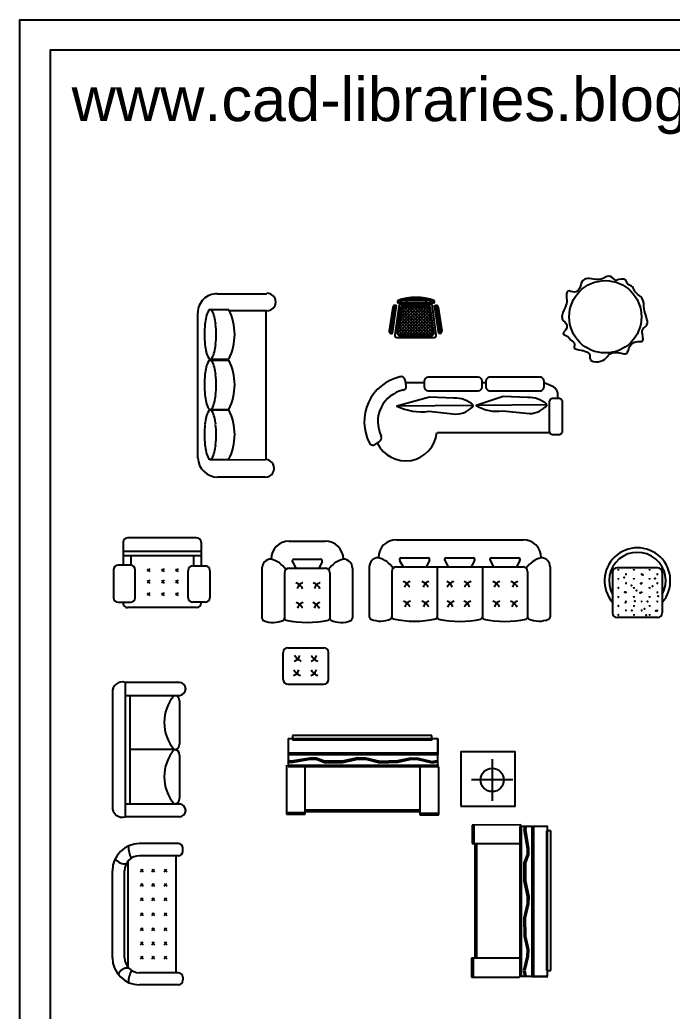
# Model space of a CAD drawing. Header units: inches. Extents: x -0.4 to 42.1, y 14 to 38.8.
# Drawn here: x 21.1 to 28.31, y 27.81 to 38.77 of the extents above; entities that cross this region are included whole.
import ezdxf

# ---------------------------------------------------------------- set-up
doc = ezdxf.new("R2010")
doc.units = ezdxf.units.IN
doc.header["$MEASUREMENT"] = 0
for name, color, linetype in [('02', 2, 'Continuous'), ('4', 4, 'Continuous'), ('8', 8, 'Continuous'), ('kadrbm', 4, 'Continuous')]:
    doc.layers.add(name, color=color, linetype=linetype)
doc.styles.add('bmmm', font='swissel.ttf')

# ---------------------------------------------------------------- blocks, each defined once
blk = doc.blocks.new('kadrbm')
at = {"layer": 'kadrbm', "color": 4}
blk.add_lwpolyline([(0, 0), (0, 24.797), (21, 24.797), (21, 0), (0, 0)], close=True, dxfattribs=at)
blk.add_lwpolyline([(20.663, 0.326), (20.663, 24.46), (0.337, 24.46), (0.337, 0.326), (20.663, 0.326)], dxfattribs=at)
at = {"layer": 'kadrbm', "color": 211, "true_color": 0xf674fb, "style": 'bmmm'}
blk.add_text('www.cad-libraries.blogspot.com', height=0.48513, dxfattribs=at).set_placement((0.573, 23.677))

msp = doc.modelspace()

# ---------------------------------------------------------------- hatches: boundary and pattern name
at = {"layer": '8'}
h = msp.add_hatch(dxfattribs=at)
h.set_pattern_fill('ANSI37', color=256, scale=0.2, style=0)
h.set_pattern_definition([(45, (2.797066, 39.303232), (-0.01767767, 0.01767767), []), (135, (2.797066, 39.303232), (-0.01767767, -0.01767767), [])])
h.paths.add_polyline_path([(25.645, 35.29, 0.454846), (25.669, 35.318), (25.631, 35.59), (25.323, 35.59), (25.284, 35.318, 0.456723), (25.308, 35.29)])

# ---------------------------------------------------------------- linework, layer by layer
at = {"layer": '02'}
for p, q in [((23.283, 35.739), (23.833, 35.739)), ((25.295, 35.622), (25.246, 35.286)), ((25.275, 35.663), (25.275, 35.639)), ((25.278, 35.644), (25.275, 35.641)), ((25.278, 35.644), (25.275, 35.642)), ((25.275, 35.639), (25.686, 35.639)), ((25.288, 35.645), (25.288, 35.667)), ((25.659, 35.622), (25.295, 35.622)), ((25.315, 35.676), (25.298, 35.66)), ((25.307, 35.674), (25.298, 35.665)), ((25.315, 35.676), (25.299, 35.659)), ((25.319, 35.675), (25.299, 35.654)), ((25.308, 35.673), (25.299, 35.664)), ((25.309, 35.652), (25.309, 35.674)), ((25.329, 35.659), (25.329, 35.68)), ((25.619, 35.663), (25.342, 35.663)), ((25.35, 35.665), (25.35, 35.685)), ((25.37, 35.67), (25.37, 35.69)), ((25.375, 35.662), (25.375, 35.639)), ((25.401, 35.686), (25.389, 35.673)), ((25.402, 35.685), (25.389, 35.673)), ((25.391, 35.673), (25.391, 35.693)), ((25.401, 35.68), (25.395, 35.674)), ((25.402, 35.68), (25.396, 35.674)), ((25.406, 35.639), (25.406, 35.622)), ((25.412, 35.677), (25.412, 35.696)), ((25.424, 35.697), (25.422, 35.695)), ((25.423, 35.697), (25.422, 35.696)), ((25.424, 35.678), (25.428, 35.663)), ((25.424, 35.678), (25.428, 35.662)), ((25.432, 35.679), (25.432, 35.698)), ((25.453, 35.681), (25.453, 35.699)), ((25.473, 35.681), (25.473, 35.7)), ((25.484, 35.686), (25.48, 35.681)), ((25.484, 35.685), (25.48, 35.681)), ((25.494, 35.681), (25.494, 35.7)), ((25.508, 35.699), (25.504, 35.695)), ((25.508, 35.699), (25.504, 35.696)), ((25.514, 35.68), (25.514, 35.699)), ((25.535, 35.679), (25.535, 35.698)), ((25.538, 35.662), (25.541, 35.678)), ((25.556, 35.675), (25.556, 35.695)), ((25.566, 35.686), (25.556, 35.676)), ((25.566, 35.685), (25.557, 35.675)), ((25.566, 35.68), (25.561, 35.675)), ((25.566, 35.68), (25.561, 35.675)), ((25.564, 35.639), (25.564, 35.622)), ((25.566, 35.675), (25.565, 35.674)), ((25.566, 35.675), (25.565, 35.675)), ((25.576, 35.673), (25.576, 35.692)), ((25.591, 35.662), (25.591, 35.639)), ((25.597, 35.668), (25.597, 35.688)), ((25.617, 35.663), (25.617, 35.684)), ((25.64, 35.678), (25.628, 35.665)), ((25.641, 35.677), (25.628, 35.664)), ((25.645, 35.676), (25.628, 35.66)), ((25.648, 35.675), (25.632, 35.659)), ((25.648, 35.675), (25.632, 35.659)), ((25.638, 35.657), (25.638, 35.679)), ((25.658, 35.65), (25.658, 35.672)), ((25.706, 35.285), (25.659, 35.622)), ((25.679, 35.642), (25.679, 35.665)), ((25.686, 35.641), (25.685, 35.64)), ((25.686, 35.641), (25.685, 35.639)), ((25.686, 35.639), (25.686, 35.663)), ((23.068, 33.925), (23.068, 35.531)), ((23.204, 35.565), (23.41, 35.565)), ((23.833, 35.552), (23.416, 35.552)), ((23.826, 33.908), (23.826, 35.548)), ((25.224, 35.591), (25.184, 35.33)), ((25.248, 35.482), (25.213, 35.517)), ((25.251, 35.501), (25.215, 35.536)), ((25.216, 35.524), (25.216, 35.524)), ((25.253, 35.52), (25.218, 35.555)), ((25.22, 35.3), (25.267, 35.61)), ((25.256, 35.539), (25.221, 35.574)), ((25.259, 35.558), (25.224, 35.593)), ((25.226, 35.558), (25.226, 35.558)), ((25.226, 35.536), (25.226, 35.536)), ((25.226, 35.514), (25.226, 35.514)), ((25.227, 35.579), (25.227, 35.579)), ((25.227, 35.557), (25.227, 35.557)), ((25.262, 35.577), (25.232, 35.606)), ((25.237, 35.59), (25.237, 35.59)), ((25.237, 35.547), (25.237, 35.547)), ((25.238, 35.568), (25.238, 35.568)), ((25.238, 35.524), (25.238, 35.524)), ((25.248, 35.58), (25.248, 35.58)), ((25.248, 35.558), (25.248, 35.558)), ((25.248, 35.536), (25.248, 35.536)), ((25.248, 35.514), (25.248, 35.514)), ((25.265, 35.596), (25.249, 35.612)), ((25.249, 35.601), (25.249, 35.601)), ((25.249, 35.557), (25.249, 35.557)), ((25.267, 35.61), (25.251, 35.612)), ((25.259, 35.59), (25.259, 35.59)), ((25.259, 35.569), (25.259, 35.569)), ((25.315, 35.599), (25.273, 35.309)), ((25.323, 35.59), (25.284, 35.318)), ((25.639, 35.599), (25.315, 35.599)), ((25.631, 35.59), (25.323, 35.59)), ((25.669, 35.318), (25.631, 35.59)), ((25.679, 35.308), (25.639, 35.599)), ((25.685, 35.61), (25.702, 35.612)), ((25.732, 35.3), (25.685, 35.61)), ((25.687, 35.596), (25.704, 35.612)), ((25.69, 35.577), (25.72, 35.606)), ((25.693, 35.558), (25.728, 35.593)), ((25.693, 35.59), (25.693, 35.59)), ((25.693, 35.568), (25.693, 35.568)), ((25.696, 35.539), (25.731, 35.574)), ((25.699, 35.52), (25.734, 35.555)), ((25.702, 35.501), (25.737, 35.536)), ((25.704, 35.601), (25.704, 35.601)), ((25.704, 35.58), (25.704, 35.58)), ((25.704, 35.558), (25.704, 35.558)), ((25.704, 35.557), (25.704, 35.557)), ((25.704, 35.536), (25.704, 35.536)), ((25.704, 35.514), (25.704, 35.514)), ((25.705, 35.482), (25.74, 35.517)), ((25.715, 35.59), (25.715, 35.59)), ((25.715, 35.569), (25.715, 35.569)), ((25.715, 35.546), (25.715, 35.546)), ((25.715, 35.524), (25.715, 35.524)), ((25.726, 35.579), (25.726, 35.579)), ((25.726, 35.558), (25.726, 35.558)), ((25.726, 35.557), (25.726, 35.557)), ((25.726, 35.536), (25.726, 35.536)), ((25.726, 35.514), (25.726, 35.514)), ((25.728, 35.591), (25.768, 35.33)), ((25.737, 35.525), (25.737, 35.525)), ((25.231, 35.368), (25.195, 35.403)), ((25.233, 35.387), (25.198, 35.422)), ((25.236, 35.406), (25.201, 35.441)), ((25.239, 35.425), (25.204, 35.46)), ((25.205, 35.449), (25.205, 35.449)), ((25.205, 35.427), (25.205, 35.427)), ((25.205, 35.405), (25.205, 35.405)), ((25.242, 35.444), (25.207, 35.479)), ((25.245, 35.463), (25.21, 35.498)), ((25.216, 35.503), (25.216, 35.503)), ((25.216, 35.503), (25.216, 35.503)), ((25.216, 35.481), (25.216, 35.481)), ((25.216, 35.459), (25.216, 35.459)), ((25.216, 35.438), (25.216, 35.438)), ((25.216, 35.437), (25.216, 35.437)), ((25.216, 35.416), (25.216, 35.416)), ((25.226, 35.492), (25.226, 35.492)), ((25.226, 35.47), (25.226, 35.47)), ((25.226, 35.427), (25.226, 35.427)), ((25.226, 35.405), (25.226, 35.405)), ((25.227, 35.448), (25.227, 35.448)), ((25.237, 35.503), (25.237, 35.503)), ((25.237, 35.438), (25.237, 35.438)), ((25.238, 35.503), (25.238, 35.503)), ((25.238, 35.481), (25.238, 35.481)), ((25.238, 35.459), (25.238, 35.459)), ((25.238, 35.437), (25.238, 35.437)), ((25.238, 35.415), (25.238, 35.415)), ((25.249, 35.492), (25.249, 35.492)), ((25.704, 35.492), (25.704, 35.492)), ((25.707, 35.463), (25.743, 35.498)), ((25.71, 35.444), (25.745, 35.479)), ((25.713, 35.425), (25.748, 35.46)), ((25.715, 35.503), (25.715, 35.503)), ((25.715, 35.503), (25.715, 35.503)), ((25.715, 35.481), (25.715, 35.481)), ((25.715, 35.459), (25.715, 35.459)), ((25.715, 35.438), (25.715, 35.438)), ((25.715, 35.437), (25.715, 35.437)), ((25.715, 35.416), (25.715, 35.416)), ((25.716, 35.406), (25.751, 35.441)), ((25.719, 35.387), (25.754, 35.422)), ((25.722, 35.368), (25.757, 35.403)), ((25.726, 35.492), (25.726, 35.492)), ((25.726, 35.47), (25.726, 35.47)), ((25.726, 35.449), (25.726, 35.449)), ((25.726, 35.426), (25.726, 35.426)), ((25.736, 35.503), (25.736, 35.503)), ((25.736, 35.459), (25.736, 35.459)), ((25.736, 35.437), (25.736, 35.437)), ((25.736, 35.415), (25.736, 35.415)), ((25.737, 35.503), (25.737, 35.503)), ((25.737, 35.481), (25.737, 35.481)), ((25.737, 35.438), (25.737, 35.438)), ((25.748, 35.449), (25.748, 35.449)), ((25.748, 35.427), (25.748, 35.427)), ((25.748, 35.405), (25.748, 35.405)), ((25.21, 35.301), (25.184, 35.327)), ((25.222, 35.311), (25.187, 35.346)), ((25.225, 35.33), (25.19, 35.365)), ((25.228, 35.349), (25.193, 35.384)), ((25.194, 35.372), (25.194, 35.372)), ((25.194, 35.35), (25.194, 35.35)), ((25.194, 35.329), (25.194, 35.329)), ((25.194, 35.306), (25.194, 35.306)), ((25.205, 35.383), (25.205, 35.383)), ((25.205, 35.383), (25.205, 35.383)), ((25.205, 35.361), (25.205, 35.361)), ((25.205, 35.34), (25.205, 35.34)), ((25.205, 35.318), (25.205, 35.318)), ((25.205, 35.317), (25.205, 35.317)), ((25.206, 35.302), (25.22, 35.3)), ((25.216, 35.394), (25.216, 35.394)), ((25.216, 35.372), (25.216, 35.372)), ((25.216, 35.35), (25.216, 35.35)), ((25.216, 35.329), (25.216, 35.329)), ((25.216, 35.307), (25.216, 35.307)), ((25.226, 35.383), (25.226, 35.383)), ((25.227, 35.383), (25.227, 35.383)), ((25.227, 35.361), (25.227, 35.361)), ((25.308, 35.29), (25.645, 35.29)), ((25.725, 35.349), (25.76, 35.384)), ((25.727, 35.33), (25.763, 35.365)), ((25.73, 35.311), (25.765, 35.346)), ((25.746, 35.302), (25.732, 35.3)), ((25.736, 35.328), (25.736, 35.328)), ((25.736, 35.306), (25.736, 35.306)), ((25.737, 35.394), (25.737, 35.394)), ((25.737, 35.372), (25.737, 35.372)), ((25.737, 35.35), (25.737, 35.35)), ((25.742, 35.301), (25.768, 35.327)), ((25.747, 35.383), (25.747, 35.383)), ((25.747, 35.317), (25.747, 35.317)), ((25.748, 35.383), (25.748, 35.383)), ((25.748, 35.361), (25.748, 35.361)), ((25.748, 35.34), (25.748, 35.34)), ((25.748, 35.318), (25.748, 35.318)), ((25.758, 35.328), (25.758, 35.328)), ((25.759, 35.372), (25.759, 35.372)), ((25.759, 35.35), (25.759, 35.35)), ((25.759, 35.307), (25.759, 35.307)), ((25.27, 35.258), (25.682, 35.258)), ((25.297, 35.281), (25.655, 35.281)), ((23.204, 35.018), (23.41, 35.018)), ((23.204, 35.007), (23.41, 35.007)), ((25.373, 34.727), (25.36, 34.785)), ((25.57, 34.773), (25.57, 34.713)), ((26.168, 34.818), (25.615, 34.818)), ((26.213, 34.713), (26.213, 34.773)), ((25.615, 34.668), (26.168, 34.668)), ((23.204, 34.461), (23.41, 34.461)), ((23.204, 34.457), (23.41, 34.457)), ((26.117, 34.506), (25.27, 34.498)), ((26.932, 34.513), (26.148, 34.504)), ((25.028, 34.075), (25.079, 34.107)), ((23.204, 33.91), (23.41, 33.91)), ((23.283, 33.904), (23.816, 33.908)), ((23.812, 33.714), (23.29, 33.714)), ((22.242, 32.993), (22.242, 32.739)), ((23.055, 33.043), (22.292, 33.043)), ((23.105, 32.993), (23.105, 32.733)), ((24.078, 33.007), (24.478, 33.007)), ((25.265, 33.022), (26.665, 33.022)), ((23.105, 32.893), (22.242, 32.893)), ((23.105, 32.843), (22.242, 32.843)), ((22.326, 32.84), (22.326, 32.739)), ((23.019, 32.843), (23.019, 32.733)), ((24.114, 32.778), (24.151, 32.707)), ((24.131, 32.807), (24.425, 32.807)), ((24.442, 32.778), (24.405, 32.707)), ((25.3, 32.792), (25.338, 32.722)), ((25.318, 32.822), (25.612, 32.822)), ((25.629, 32.792), (25.592, 32.722)), ((25.8, 32.793), (25.838, 32.722)), ((25.818, 32.822), (26.112, 32.822)), ((26.129, 32.793), (26.092, 32.722)), ((26.3, 32.792), (26.338, 32.722)), ((26.318, 32.822), (26.612, 32.822)), ((26.629, 32.792), (26.592, 32.722)), ((22.136, 32.689), (22.136, 32.381)), ((22.326, 32.739), (22.186, 32.739)), ((22.376, 32.381), (22.376, 32.689)), ((22.537, 32.7), (22.507, 32.67)), ((22.507, 32.7), (22.537, 32.67)), ((22.695, 32.7), (22.665, 32.67)), ((22.665, 32.7), (22.695, 32.67)), ((22.852, 32.7), (22.822, 32.67)), ((22.822, 32.7), (22.852, 32.67)), ((22.962, 32.381), (22.962, 32.683)), ((23.012, 32.733), (23.152, 32.733)), ((23.202, 32.683), (23.202, 32.381)), ((23.778, 32.707), (23.778, 32.156)), ((24.078, 32.707), (24.478, 32.707)), ((24.778, 32.707), (24.778, 32.156)), ((24.965, 32.722), (24.965, 32.171)), ((25.215, 32.672), (25.215, 32.164)), ((25.265, 32.722), (26.665, 32.722)), ((25.715, 32.722), (25.715, 32.164)), ((26.215, 32.722), (26.215, 32.164)), ((26.715, 32.672), (26.715, 32.164)), ((26.965, 32.722), (26.965, 32.171)), ((27.655, 32.662), (27.655, 32.212)), ((27.662, 32.657), (27.662, 32.657)), ((28.155, 32.712), (27.705, 32.712)), ((28.192, 32.657), (28.192, 32.657)), ((28.205, 32.662), (28.205, 32.212)), ((22.537, 32.573), (22.507, 32.543)), ((22.507, 32.573), (22.537, 32.543)), ((22.695, 32.573), (22.665, 32.543)), ((22.665, 32.573), (22.695, 32.543)), ((22.852, 32.573), (22.822, 32.543)), ((22.822, 32.573), (22.852, 32.543)), ((24.028, 32.657), (24.028, 32.15)), ((24.528, 32.657), (24.528, 32.15)), ((22.186, 32.331), (22.326, 32.331)), ((22.537, 32.436), (22.507, 32.406)), ((22.507, 32.436), (22.537, 32.406)), ((22.665, 32.436), (22.695, 32.406)), ((22.695, 32.436), (22.665, 32.406)), ((22.852, 32.436), (22.822, 32.406)), ((22.822, 32.436), (22.852, 32.406)), ((23.152, 32.331), (23.012, 32.331)), ((23.105, 32.331), (23.105, 32.323)), ((23.055, 32.273), (22.292, 32.273)), ((28.156, 32.162), (27.705, 32.162)), ((24.063, 31.826), (24.463, 31.826)), ((24.013, 31.476), (24.013, 31.776)), ((24.513, 31.476), (24.513, 31.776)), ((24.063, 31.426), (24.463, 31.426)), ((22.123, 31.332), (22.123, 30.071)), ((22.867, 31.241), (22.867, 30.761)), ((24.068, 30.824), (24.068, 30.513)), ((25.722, 30.821), (24.068, 30.821)), ((25.658, 30.856), (24.117, 30.856)), ((24.117, 30.856), (24.117, 30.81)), ((24.117, 30.81), (25.659, 30.81)), ((25.659, 30.81), (25.658, 30.856)), ((25.722, 30.513), (25.722, 30.821)), ((25.725, 30.649), (25.725, 30.824)), ((22.807, 30.701), (22.321, 30.701)), ((22.867, 30.641), (22.867, 30.161)), ((24.065, 30.585), (24.099, 30.577)), ((24.068, 30.666), (25.725, 30.666)), ((24.068, 30.649), (25.725, 30.649)), ((24.099, 30.577), (24.31, 30.611)), ((24.099, 30.56), (24.31, 30.594)), ((24.31, 30.611), (24.376, 30.611)), ((24.31, 30.594), (24.376, 30.594)), ((24.376, 30.611), (24.471, 30.577)), ((24.376, 30.594), (24.471, 30.56)), ((24.471, 30.577), (24.67, 30.577)), ((24.67, 30.577), (24.837, 30.614)), ((24.67, 30.56), (24.837, 30.597)), ((24.837, 30.614), (24.924, 30.611)), ((24.837, 30.597), (24.924, 30.594)), ((24.924, 30.611), (25.082, 30.574)), ((24.924, 30.594), (25.082, 30.557)), ((25.082, 30.574), (25.281, 30.58)), ((25.281, 30.58), (25.428, 30.611)), ((25.281, 30.562), (25.428, 30.594)), ((25.428, 30.611), (25.506, 30.608)), ((25.428, 30.594), (25.506, 30.591)), ((25.506, 30.608), (25.658, 30.571)), ((25.506, 30.591), (25.659, 30.554)), ((25.658, 30.571), (25.719, 30.582)), ((26.324, 30.594), (26.324, 30.137)), ((24.05, 30.528), (24.05, 29.989)), ((24.065, 30.568), (24.099, 30.56)), ((24.068, 30.531), (25.733, 30.528)), ((24.068, 30.513), (25.722, 30.513)), ((24.255, 29.989), (24.255, 30.528)), ((24.471, 30.56), (24.67, 30.56)), ((25.082, 30.557), (25.281, 30.562)), ((25.523, 30.528), (25.523, 29.981)), ((25.659, 30.554), (25.719, 30.565)), ((25.733, 29.981), (25.733, 30.511)), ((26.553, 30.366), (26.095, 30.366)), ((24.255, 30.035), (25.523, 30.035)), ((24.05, 30.006), (24.255, 30.006)), ((24.05, 29.989), (24.255, 29.989)), ((24.255, 30.018), (25.523, 30.018)), ((25.523, 29.998), (25.733, 29.998)), ((25.523, 29.981), (25.733, 29.981)), ((26.643, 29.869), (26.104, 29.868)), ((26.104, 29.868), (26.104, 29.664)), ((26.121, 29.869), (26.121, 29.664)), ((26.628, 29.851), (26.628, 28.197)), ((26.939, 29.851), (26.628, 29.851)), ((26.645, 29.851), (26.645, 28.197)), ((26.683, 29.854), (26.674, 29.819)), ((26.674, 29.819), (26.709, 29.609)), ((26.7, 29.854), (26.692, 29.82)), ((26.692, 29.82), (26.726, 29.609)), ((26.764, 29.851), (26.764, 28.194)), ((26.781, 29.851), (26.781, 28.194)), ((26.936, 28.197), (26.936, 29.851)), ((26.925, 29.802), (26.925, 28.26)), ((26.971, 29.802), (26.925, 29.802)), ((26.971, 28.26), (26.971, 29.802)), ((22.854, 29.662), (22.424, 29.662)), ((22.904, 29.578), (22.904, 29.612)), ((26.104, 29.664), (26.643, 29.664)), ((26.133, 29.664), (26.133, 28.396)), ((26.15, 29.664), (26.15, 28.396)), ((26.709, 29.609), (26.709, 29.543)), ((26.726, 29.609), (26.726, 29.543)), ((22.854, 29.528), (22.424, 29.528)), ((22.824, 29.528), (22.824, 28.235)), ((26.709, 29.543), (26.674, 29.448)), ((26.726, 29.543), (26.692, 29.448)), ((22.298, 28.293), (22.298, 29.47)), ((22.433, 29.349), (22.463, 29.379)), ((22.433, 29.379), (22.463, 29.349)), ((22.56, 29.349), (22.59, 29.379)), ((22.56, 29.379), (22.59, 29.349)), ((22.697, 29.349), (22.727, 29.379)), ((22.697, 29.379), (22.727, 29.349)), ((26.674, 29.448), (26.674, 29.249)), ((26.692, 29.448), (26.692, 29.249)), ((22.124, 28.401), (22.124, 29.362)), ((22.258, 28.398), (22.258, 29.365)), ((22.433, 29.192), (22.463, 29.222)), ((22.433, 29.222), (22.463, 29.192)), ((22.56, 29.192), (22.59, 29.222)), ((22.56, 29.222), (22.59, 29.192)), ((22.697, 29.222), (22.727, 29.192)), ((22.697, 29.192), (22.727, 29.222)), ((26.674, 29.249), (26.712, 29.082)), ((26.692, 29.249), (26.729, 29.082)), ((22.433, 29.034), (22.463, 29.064)), ((22.433, 29.064), (22.463, 29.034)), ((22.56, 29.034), (22.59, 29.064)), ((22.56, 29.064), (22.59, 29.034)), ((22.697, 29.034), (22.727, 29.064)), ((22.697, 29.064), (22.727, 29.034)), ((26.712, 29.082), (26.709, 28.995)), ((26.729, 29.082), (26.726, 28.995)), ((26.709, 28.995), (26.672, 28.837)), ((26.726, 28.995), (26.689, 28.837)), ((22.433, 28.868), (22.463, 28.898)), ((22.433, 28.898), (22.463, 28.868)), ((22.56, 28.868), (22.59, 28.898)), ((22.56, 28.898), (22.59, 28.868)), ((22.697, 28.868), (22.727, 28.898)), ((22.697, 28.898), (22.727, 28.868)), ((26.672, 28.837), (26.677, 28.638)), ((26.689, 28.837), (26.694, 28.638)), ((22.433, 28.733), (22.463, 28.703)), ((22.433, 28.703), (22.463, 28.733)), ((22.56, 28.733), (22.59, 28.703)), ((22.56, 28.703), (22.59, 28.733)), ((22.697, 28.733), (22.727, 28.703)), ((22.697, 28.703), (22.727, 28.733)), ((26.677, 28.638), (26.709, 28.491)), ((26.694, 28.638), (26.726, 28.491)), ((22.433, 28.575), (22.463, 28.545)), ((22.433, 28.545), (22.463, 28.575)), ((22.56, 28.575), (22.59, 28.545)), ((22.56, 28.545), (22.59, 28.575)), ((22.697, 28.545), (22.727, 28.575)), ((22.697, 28.575), (22.727, 28.545)), ((22.433, 28.418), (22.463, 28.387)), ((22.433, 28.387), (22.463, 28.418)), ((22.56, 28.418), (22.59, 28.387)), ((22.56, 28.387), (22.59, 28.418)), ((22.697, 28.418), (22.727, 28.387)), ((22.697, 28.387), (22.727, 28.418)), ((26.096, 28.396), (26.096, 28.186)), ((26.643, 28.396), (26.096, 28.396)), ((26.113, 28.396), (26.113, 28.186)), ((26.643, 28.186), (26.643, 28.396)), ((26.706, 28.413), (26.669, 28.26)), ((26.723, 28.413), (26.686, 28.26)), ((26.709, 28.491), (26.706, 28.413)), ((26.726, 28.491), (26.723, 28.413)), ((22.854, 28.235), (22.424, 28.235)), ((22.904, 28.185), (22.904, 28.151)), ((26.096, 28.186), (26.626, 28.186)), ((26.628, 28.197), (26.936, 28.197)), ((26.669, 28.26), (26.68, 28.2)), ((26.686, 28.26), (26.697, 28.2)), ((26.764, 28.194), (26.939, 28.194)), ((26.925, 28.26), (26.971, 28.26)), ((22.854, 28.101), (22.424, 28.101))]:
    msp.add_line(p, q, dxfattribs=at)
for points in [[(25.302, 34.821, 0.491477), (24.967, 34.089, 0.491477)], [(27.046, 34.584, 0.347208), (27, 34.71), (26.897, 34.756)], [(25.345, 34.677, 0.494122), (25.097, 34.166, 0.494122)], [(26.117, 34.506, 0.217351), (25.899, 34.586), (25.631, 34.598), (25.27, 34.498, 0.147467), (25.624, 34.441), (25.922, 34.41, 0.229015), (26.117, 34.506, 0.217351)], [(26.932, 34.513, 0.217351), (26.714, 34.593), (26.446, 34.605), (26.148, 34.504, 0.178442), (26.44, 34.448), (26.737, 34.416, 0.229015), (26.932, 34.513, 0.217351)]]:
    msp.add_lwpolyline(points, format="xyb", dxfattribs=at)
for points in [[(25.57, 34.756), (25.367, 34.756)], [(26.254, 34.756), (26.213, 34.756)], [(25.714, 34.206), (26.96, 34.206)], [(22.867, 31.445), (22.267, 31.445)], [(22.867, 29.957), (22.267, 29.957), (22.267, 31.445)], [(22.267, 31.301), (22.867, 31.301)], [(22.321, 30.101), (22.321, 31.301)], [(22.267, 30.101), (22.867, 30.101)]]:
    msp.add_lwpolyline(points, dxfattribs=at)
for points in [[(26.852, 34.818), (26.299, 34.818, 0.414214), (26.254, 34.773), (26.254, 34.713, 0.414214), (26.299, 34.668), (26.852, 34.668, 0.414214), (26.897, 34.713), (26.897, 34.773, 0.414214)], [(26.953, 34.539), (26.953, 34.229, 0.414214), (26.998, 34.184), (27.058, 34.184, 0.414214), (27.103, 34.229), (27.103, 34.539, 0.414214), (27.058, 34.584), (26.998, 34.584, 0.414214)]]:
    msp.add_lwpolyline(points, format="xyb", close=True, dxfattribs=at)
msp.add_lwpolyline([(25.977, 30.075), (26.577, 30.075), (26.577, 30.675), (25.977, 30.675)], close=True, dxfattribs=at)
for centre, radius in [((27.575, 35.486, -0.686), 0.4), ((26.324, 30.366), 0.129)]:
    msp.add_circle(centre, radius, dxfattribs=at)
for centre, radius, start, end in [((23.276, 35.531), 0.208, 88.1506, 180), ((23.833, 35.649), 0.0969, 270, 90), ((25.481, 35.116), 0.584, 69.3988, 110.6012), ((25.481, 35.157), 0.524, 66.9004, 113.0996), ((23.415, 35.425), 0.261, 150.2816, 166.6973), ((23.206, 35.544), 0.0211, 29.7184, 150.2816), ((22.998, 35.425), 0.261, 13.3027, 29.7184), ((22.873, 35.291), 0.603, 333.0352, 26.9648), ((25.248, 35.588), 0.0243, 83.0944, 171.4343), ((25.704, 35.588), 0.0243, 8.5657, 96.9056), ((24.297, 35.292), 1.155, 174.4065, 185.5935), ((23.753, 35.345), 0.609, 166.6973, 174.4065), ((22.66, 35.345), 0.609, 5.5935, 13.3027), ((22.116, 35.292), 1.155, 354.4065, 5.5935), ((25.208, 35.326), 0.0243, 171.4343, 265.127), ((25.297, 35.305), 0.0243, 171.8109, 270), ((25.308, 35.314), 0.0243, 171.8109, 270), ((25.645, 35.314), 0.0243, 270, 7.8328), ((25.655, 35.305), 0.0243, 270, 7.8328), ((25.744, 35.326), 0.0243, 274.873, 8.5657), ((23.753, 35.239), 0.609, 185.5935, 193.3027), ((22.66, 35.239), 0.609, 346.6973, 354.4065), ((25.27, 35.282), 0.0243, 171.8109, 270), ((25.682, 35.282), 0.0243, 270, 7.8328), ((23.415, 35.159), 0.261, 193.3027, 209.7184), ((22.998, 35.159), 0.261, 330.2816, 346.6973), ((23.415, 34.868), 0.261, 150.2816, 166.6973), ((23.206, 35.04), 0.0211, 209.7184, 330.2816), ((23.206, 34.987), 0.0211, 29.7184, 150.2816), ((22.998, 34.868), 0.261, 13.3027, 29.7184), ((22.873, 34.734), 0.603, 333.0352, 26.9648), ((23.753, 34.788), 0.609, 166.6973, 174.4065), ((22.66, 34.788), 0.609, 5.5935, 13.3027), ((24.297, 34.735), 1.155, 174.4065, 185.5935), ((22.116, 34.735), 1.155, 354.4065, 5.5935), ((25.319, 34.783), 0.0413, 2.9306, 114.4604), ((25.615, 34.773), 0.045, 90, 180), ((26.168, 34.773), 0.045, 0, 90), ((25.333, 34.716), 0.0411, 277.311, 15.0045), ((25.615, 34.713), 0.045, 180, 270), ((26.168, 34.713), 0.045, 270, 0), ((23.753, 34.681), 0.609, 185.5935, 193.3027), ((23.415, 34.601), 0.261, 193.3027, 209.7184), ((22.998, 34.601), 0.261, 330.2816, 346.6973), ((22.66, 34.681), 0.609, 346.6973, 354.4065), ((23.415, 34.317), 0.261, 150.2816, 166.6973), ((23.206, 34.482), 0.0211, 209.7184, 330.2816), ((23.206, 34.436), 0.0211, 29.7184, 150.2816), ((22.998, 34.317), 0.261, 13.3027, 29.7184), ((22.873, 34.184), 0.603, 333.0352, 26.9648), ((23.753, 34.238), 0.609, 166.6973, 174.4065), ((22.66, 34.238), 0.609, 5.5935, 13.3027), ((24.297, 34.184), 1.155, 174.4065, 185.5935), ((22.116, 34.184), 1.155, 354.4065, 5.5935), ((25.367, 34.242), 0.348, 205.7176, 353.9386), ((25.004, 34.11), 0.0424, 209.4504, 303.8424), ((25.05, 34.148), 0.0498, 304.6336, 20.387), ((23.753, 34.131), 0.609, 185.5935, 193.3027), ((23.415, 34.051), 0.261, 193.3027, 209.7184), ((22.998, 34.051), 0.261, 330.2816, 346.6973), ((22.66, 34.131), 0.609, 346.6973, 354.4065), ((23.29, 33.936), 0.222, 182.7207, 270), ((23.206, 33.932), 0.0211, 209.7184, 330.2816), ((23.325, 33.981), 0.0869, 233.9338, 241.1331), ((23.816, 33.811), 0.097, 267.5827, 90.3722), ((22.292, 32.993), 0.05, 90, 180), ((23.055, 32.993), 0.05, 0, 90), ((24.078, 32.807), 0.2, 90, 180), ((24.478, 32.807), 0.2, 0, 90), ((25.265, 32.822), 0.2, 90, 180), ((26.665, 32.822), 0.2, 0, 90), ((27.93, 32.568), 0.364, 319.0767, 220.9123), ((27.93, 32.568), 0.314, 331.1556, 208.8271), ((23.878, 32.707), 0.1, 90, 180), ((23.815, 32.542), 0.272, 33.3506, 76.622), ((24.131, 32.787), 0.02, 90, 208.0519), ((24.425, 32.787), 0.02, 331.9481, 90), ((24.741, 32.542), 0.272, 103.378, 146.6494), ((24.678, 32.707), 0.1, 0, 90), ((25.065, 32.722), 0.1, 90, 180), ((25.002, 32.557), 0.272, 33.3506, 76.622), ((25.318, 32.802), 0.02, 90, 208.0519), ((25.612, 32.802), 0.02, 331.9481, 90), ((25.818, 32.802), 0.02, 90, 208.0519), ((26.112, 32.802), 0.02, 331.9481, 90), ((26.318, 32.802), 0.02, 90, 208.0519), ((26.612, 32.802), 0.02, 331.9481, 90), ((26.928, 32.557), 0.272, 103.378, 146.6494), ((26.865, 32.722), 0.1, 0, 90), ((22.186, 32.689), 0.05, 90, 180), ((22.326, 32.689), 0.05, 0, 90), ((23.012, 32.683), 0.05, 90, 180), ((23.152, 32.683), 0.05, 0, 90), ((24.078, 32.657), 0.05, 90, 180), ((24.478, 32.657), 0.05, 0, 90), ((25.265, 32.672), 0.05, 90, 180), ((26.665, 32.672), 0.05, 0, 90), ((27.705, 32.662), 0.05, 90, 180), ((28.155, 32.662), 0.05, 0, 90), ((22.186, 32.381), 0.05, 180, 270), ((22.292, 32.323), 0.05, 169.7883, 270), ((22.326, 32.381), 0.05, 270, 0), ((23.012, 32.381), 0.05, 180, 270), ((23.152, 32.381), 0.05, 270, 0), ((23.055, 32.323), 0.05, 270, 0), ((23.808, 32.156), 0.03, 180, 247.226), ((23.903, 32.382), 0.275, 247.226, 294.2735), ((24.008, 32.15), 0.02, 294.2735, 0), ((24.048, 32.153), 0.02, 180, 257.1814), ((24.278, 33.164), 1.057, 257.1814, 282.8186), ((24.508, 32.153), 0.02, 282.8186, 0), ((24.548, 32.15), 0.02, 180, 245.7265), ((24.653, 32.382), 0.275, 245.7265, 292.774), ((24.748, 32.156), 0.03, 292.774, 0), ((24.995, 32.171), 0.03, 180, 247.226), ((25.09, 32.397), 0.275, 247.226, 294.2735), ((25.195, 32.164), 0.02, 294.2735, 0), ((25.235, 32.168), 0.02, 180, 257.1814), ((25.465, 33.178), 1.057, 257.1814, 282.8186), ((25.695, 32.168), 0.02, 282.8186, 0), ((25.695, 32.161), 0.02, 294.2735, 0), ((25.735, 32.164), 0.02, 180, 257.1814), ((25.965, 33.175), 1.057, 257.1814, 282.8186), ((26.195, 32.164), 0.02, 282.8186, 0), ((26.235, 32.164), 0.02, 180, 257.1814), ((26.465, 33.175), 1.057, 257.1814, 282.8186), ((26.695, 32.164), 0.02, 282.8186, 0), ((26.735, 32.164), 0.02, 180, 245.7265), ((26.84, 32.397), 0.275, 245.7265, 292.774), ((26.935, 32.171), 0.03, 292.774, 0), ((27.705, 32.212), 0.05, 180, 270), ((28.155, 32.212), 0.05, 270, 0), ((24.063, 31.776), 0.05, 90, 180), ((24.463, 31.776), 0.05, 0, 90), ((24.063, 31.476), 0.05, 180, 270), ((24.463, 31.476), 0.05, 270, 0), ((22.236, 31.336), 0.113, 74.29, 182.054), ((22.862, 31.373), 0.0722, 273.8375, 86.1625), ((23.164, 31.001), 0.467, 140.0236, 219.9764), ((22.807, 31.241), 0.06, 0, 90), ((23.164, 30.401), 0.467, 140.0236, 219.9764), ((22.807, 30.761), 0.06, 270, 0), ((22.807, 30.641), 0.06, 0, 90), ((22.807, 30.161), 0.06, 270, 0), ((22.236, 30.067), 0.113, 177.946, 285.71), ((22.862, 30.029), 0.0722, 273.8375, 86.1625), ((22.424, 29.362), 0.3, 90, 180), ((22.563, 29.625), 0.262, 177.5388, 208.2524), ((22.854, 29.612), 0.05, 0, 90), ((22.26, 29.568), 0.129, 215.2754, 279.3141), ((22.424, 29.362), 0.166, 90, 180), ((22.854, 29.578), 0.05, 270, 0), ((22.424, 28.401), 0.3, 180, 270), ((22.424, 28.401), 0.166, 180, 270), ((22.294, 28.171), 0.116, 85.242, 158.6034), ((22.563, 28.127), 0.262, 149.4795, 179.7471), ((22.854, 28.185), 0.05, 0, 90), ((22.854, 28.151), 0.05, 270, 0)]:
    msp.add_arc(centre, radius, start, end, dxfattribs=at)
at = {"layer": '02', "start_tangent": (0.910996, 0.412415), "end_tangent": (0.910996, 0.412415)}
msp.add_spline([(27.696, 35.887, -0.686), (27.8, 35.892, -0.686), (27.825, 35.847, -0.686), (27.875, 35.818, -0.686), (27.905, 35.763, -0.686), (27.934, 35.733, -0.686), (27.984, 35.689, -0.686), (28.004, 35.575, -0.686), (28.029, 35.48, -0.686), (28.034, 35.396, -0.686), (27.989, 35.346, -0.686), (27.989, 35.272, -0.686), (27.984, 35.218, -0.686), (27.934, 35.213, -0.686), (27.86, 35.178, -0.686), (27.83, 35.118, -0.686), (27.805, 35.079, -0.686), (27.751, 35.084, -0.686), (27.617, 35.069, -0.686), (27.567, 35.014, -0.686), (27.403, 35.029, -0.686), (27.403, 35.069, -0.686), (27.354, 35.103, -0.686), (27.304, 35.118, -0.686), (27.23, 35.148, -0.686), (27.235, 35.183, -0.686), (27.19, 35.232, -0.686), (27.16, 35.267, -0.686), (27.11, 35.297, -0.686), (27.145, 35.356, -0.686), (27.145, 35.406, -0.686), (27.105, 35.451, -0.686), (27.096, 35.505, -0.686), (27.14, 35.609, -0.686), (27.15, 35.659, -0.686), (27.145, 35.728, -0.686), (27.16, 35.768, -0.686), (27.235, 35.758, -0.686), (27.289, 35.798, -0.686), (27.319, 35.877, -0.686), (27.359, 35.907, -0.686), (27.443, 35.902, -0.686), (27.557, 35.912, -0.686), (27.592, 35.932, -0.686), (27.671, 35.902, -0.686), (27.696, 35.887, -0.686)], degree=3, dxfattribs=at)
at = {"layer": '4'}
for p, q in [((27.695, 32.69), (27.695, 32.69)), ((27.716, 32.697), (27.716, 32.684)), ((27.716, 32.694), (27.719, 32.696)), ((27.716, 32.69), (27.722, 32.69)), ((27.716, 32.687), (27.719, 32.685)), ((27.761, 32.69), (27.761, 32.69)), ((27.828, 32.69), (27.828, 32.69)), ((27.889, 32.697), (27.889, 32.684)), ((27.889, 32.694), (27.892, 32.696)), ((27.889, 32.69), (27.895, 32.69)), ((27.889, 32.687), (27.892, 32.685)), ((27.894, 32.69), (27.894, 32.69)), ((27.96, 32.69), (27.96, 32.69)), ((28.026, 32.69), (28.026, 32.69)), ((28.062, 32.697), (28.062, 32.684)), ((28.062, 32.694), (28.065, 32.696)), ((28.062, 32.689), (28.067, 32.689)), ((28.062, 32.687), (28.065, 32.685)), ((28.093, 32.69), (28.093, 32.69)), ((28.159, 32.69), (28.159, 32.69)), ((27.716, 32.597), (27.716, 32.584)), ((27.716, 32.594), (27.719, 32.596)), ((27.716, 32.59), (27.722, 32.59)), ((27.716, 32.587), (27.719, 32.585)), ((27.802, 32.647), (27.802, 32.634)), ((27.802, 32.644), (27.806, 32.646)), ((27.802, 32.64), (27.808, 32.64)), ((27.802, 32.637), (27.806, 32.635)), ((27.889, 32.597), (27.889, 32.584)), ((27.889, 32.594), (27.892, 32.596)), ((27.889, 32.59), (27.895, 32.59)), ((27.889, 32.587), (27.892, 32.585)), ((27.975, 32.647), (27.975, 32.634)), ((27.975, 32.644), (27.979, 32.646)), ((27.975, 32.64), (27.982, 32.64)), ((27.975, 32.637), (27.979, 32.635)), ((28.062, 32.597), (28.062, 32.584)), ((28.062, 32.594), (28.065, 32.596)), ((28.062, 32.59), (28.068, 32.59)), ((28.062, 32.587), (28.065, 32.585)), ((28.149, 32.647), (28.149, 32.634)), ((28.149, 32.644), (28.152, 32.646)), ((28.149, 32.64), (28.155, 32.64)), ((28.149, 32.637), (28.152, 32.635)), ((27.716, 32.497), (27.716, 32.484)), ((27.716, 32.494), (27.719, 32.496)), ((27.716, 32.492), (27.721, 32.492)), ((27.716, 32.487), (27.719, 32.485)), ((27.802, 32.547), (27.802, 32.534)), ((27.802, 32.544), (27.806, 32.546)), ((27.802, 32.54), (27.808, 32.54)), ((27.802, 32.537), (27.806, 32.535)), ((27.802, 32.447), (27.802, 32.434)), ((27.802, 32.444), (27.806, 32.446)), ((27.802, 32.442), (27.807, 32.442)), ((27.889, 32.497), (27.889, 32.484)), ((27.889, 32.494), (27.892, 32.496)), ((27.889, 32.49), (27.895, 32.49)), ((27.889, 32.487), (27.892, 32.485)), ((27.975, 32.547), (27.975, 32.534)), ((27.975, 32.544), (27.979, 32.546)), ((27.975, 32.539), (27.98, 32.539)), ((27.975, 32.537), (27.979, 32.535)), ((27.975, 32.447), (27.975, 32.434)), ((27.975, 32.444), (27.979, 32.446)), ((27.975, 32.439), (27.98, 32.439)), ((28.062, 32.497), (28.062, 32.484)), ((28.062, 32.494), (28.065, 32.496)), ((28.062, 32.489), (28.067, 32.489)), ((28.062, 32.487), (28.065, 32.485)), ((28.149, 32.547), (28.149, 32.534)), ((28.149, 32.544), (28.152, 32.546)), ((28.149, 32.54), (28.155, 32.54)), ((28.149, 32.537), (28.152, 32.535)), ((28.149, 32.447), (28.149, 32.434)), ((28.149, 32.444), (28.152, 32.446)), ((28.149, 32.44), (28.155, 32.44)), ((27.716, 32.397), (27.716, 32.384)), ((27.716, 32.394), (27.719, 32.396)), ((27.716, 32.392), (27.721, 32.392)), ((27.716, 32.387), (27.719, 32.385)), ((27.802, 32.437), (27.806, 32.435)), ((27.802, 32.347), (27.802, 32.334)), ((27.802, 32.344), (27.806, 32.346)), ((27.802, 32.339), (27.807, 32.339)), ((27.802, 32.337), (27.806, 32.335)), ((27.889, 32.397), (27.889, 32.384)), ((27.889, 32.394), (27.892, 32.396)), ((27.889, 32.39), (27.895, 32.39)), ((27.889, 32.387), (27.892, 32.385)), ((27.975, 32.437), (27.979, 32.435)), ((27.975, 32.347), (27.975, 32.334)), ((27.975, 32.344), (27.979, 32.346)), ((27.975, 32.339), (27.98, 32.339)), ((27.975, 32.337), (27.979, 32.335)), ((28.062, 32.397), (28.062, 32.384)), ((28.062, 32.394), (28.065, 32.396)), ((28.062, 32.392), (28.067, 32.392)), ((28.062, 32.387), (28.065, 32.385)), ((28.149, 32.437), (28.152, 32.435)), ((28.149, 32.347), (28.149, 32.334)), ((28.149, 32.344), (28.152, 32.346)), ((28.149, 32.34), (28.155, 32.34)), ((28.149, 32.337), (28.152, 32.335)), ((27.716, 32.297), (27.716, 32.284)), ((27.716, 32.294), (27.719, 32.296)), ((27.716, 32.289), (27.721, 32.289)), ((27.716, 32.287), (27.719, 32.285)), ((27.802, 32.247), (27.802, 32.234)), ((27.802, 32.244), (27.806, 32.246)), ((27.802, 32.242), (27.807, 32.242)), ((27.802, 32.237), (27.806, 32.235)), ((27.889, 32.297), (27.889, 32.284)), ((27.889, 32.294), (27.892, 32.296)), ((27.889, 32.29), (27.895, 32.29)), ((27.889, 32.287), (27.892, 32.285)), ((27.975, 32.247), (27.975, 32.234)), ((27.975, 32.244), (27.979, 32.246)), ((27.975, 32.242), (27.98, 32.242)), ((27.975, 32.237), (27.979, 32.235)), ((28.062, 32.297), (28.062, 32.284)), ((28.062, 32.294), (28.065, 32.296)), ((28.062, 32.289), (28.067, 32.289)), ((28.062, 32.287), (28.065, 32.285)), ((28.149, 32.247), (28.149, 32.234)), ((28.149, 32.244), (28.152, 32.246)), ((28.149, 32.24), (28.155, 32.24)), ((28.149, 32.237), (28.152, 32.235)), ((27.716, 32.197), (27.716, 32.184)), ((27.716, 32.194), (27.719, 32.196)), ((27.716, 32.19), (27.722, 32.19)), ((27.716, 32.187), (27.719, 32.185)), ((27.889, 32.197), (27.889, 32.184)), ((27.889, 32.194), (27.892, 32.196)), ((27.889, 32.19), (27.895, 32.19)), ((27.889, 32.187), (27.892, 32.185)), ((28.062, 32.197), (28.062, 32.184)), ((28.062, 32.194), (28.065, 32.196)), ((28.062, 32.19), (28.068, 32.19)), ((28.062, 32.187), (28.065, 32.185))]:
    msp.add_line(p, q, dxfattribs=at)
for centre in [(24.192, 32.523), (24.384, 32.523), (25.379, 32.538), (25.584, 32.538), (25.859, 32.538), (26.051, 32.538), (26.37, 32.538), (26.57, 32.538), (24.195, 32.306), (24.379, 32.304), (25.381, 32.321), (25.587, 32.321), (25.864, 32.318), (26.048, 32.321), (26.372, 32.321), (26.566, 32.318), (24.172, 31.704), (24.357, 31.702), (24.164, 31.542), (24.356, 31.542)]:
    msp.add_circle(centre, 0.00741, dxfattribs=at)
for centre, radius, start, end in [((25.285, 32.424), 0.147, 53.4326, 68.5621), ((25.446, 32.471), 0.0947, 108.5295, 130.9553), ((25.491, 32.424), 0.147, 53.4326, 68.5621), ((25.652, 32.471), 0.0947, 108.5295, 130.9553), ((25.791, 32.471), 0.0947, 49.0447, 71.4705), ((25.952, 32.424), 0.147, 111.4379, 126.5674), ((25.983, 32.471), 0.0947, 49.0447, 71.4705), ((26.144, 32.424), 0.147, 111.4379, 126.5674), ((26.276, 32.424), 0.147, 53.4326, 68.5621), ((26.437, 32.471), 0.0947, 108.5295, 130.9553), ((26.477, 32.424), 0.147, 53.4326, 68.5621), ((26.638, 32.471), 0.0947, 108.5295, 130.9553), ((24.099, 32.409), 0.147, 53.4326, 68.5621), ((24.26, 32.457), 0.0947, 139.9289, 163.5888), ((24.26, 32.457), 0.0947, 108.5295, 130.9553), ((24.099, 32.409), 0.147, 29.1092, 47.6571), ((24.29, 32.409), 0.147, 53.4326, 68.5621), ((24.451, 32.457), 0.0947, 139.9289, 163.5888), ((24.451, 32.457), 0.0947, 108.5295, 130.9553), ((24.29, 32.409), 0.147, 29.1092, 47.6571), ((25.446, 32.471), 0.0947, 139.9289, 163.5888), ((25.285, 32.424), 0.147, 29.1092, 47.6571), ((25.652, 32.471), 0.0947, 139.9289, 163.5888), ((25.491, 32.424), 0.147, 29.1092, 47.6571), ((25.952, 32.424), 0.147, 132.3429, 150.8908), ((25.791, 32.471), 0.0947, 16.4112, 40.0711), ((26.144, 32.424), 0.147, 132.3429, 150.8908), ((25.983, 32.471), 0.0947, 16.4112, 40.0711), ((26.437, 32.471), 0.0947, 139.9289, 163.5888), ((26.276, 32.424), 0.147, 29.1092, 47.6571), ((26.638, 32.471), 0.0947, 139.9289, 163.5888), ((26.477, 32.424), 0.147, 29.1092, 47.6571), ((24.101, 32.192), 0.147, 53.4326, 68.5621), ((24.262, 32.239), 0.0947, 108.5295, 130.9553), ((25.288, 32.207), 0.147, 53.4326, 68.5621), ((25.449, 32.254), 0.0947, 108.5295, 130.9553), ((25.493, 32.207), 0.147, 53.4326, 68.5621), ((25.654, 32.254), 0.0947, 108.5295, 130.9553), ((25.796, 32.252), 0.0947, 49.0447, 71.4705), ((25.957, 32.205), 0.147, 111.4379, 126.5674), ((25.981, 32.254), 0.0947, 49.0447, 71.4705), ((26.142, 32.207), 0.147, 111.4379, 126.5674), ((26.278, 32.207), 0.147, 53.4326, 68.5621), ((26.439, 32.254), 0.0947, 108.5295, 130.9553), ((26.472, 32.205), 0.147, 53.4326, 68.5621), ((26.633, 32.252), 0.0947, 108.5295, 130.9553), ((24.262, 32.239), 0.0947, 139.9289, 163.5888), ((24.101, 32.192), 0.147, 29.1092, 47.6571), ((24.286, 32.19), 0.147, 53.4326, 68.5621), ((24.447, 32.237), 0.0947, 139.9289, 163.5888), ((24.447, 32.237), 0.0947, 108.5295, 130.9553), ((24.286, 32.19), 0.147, 29.1092, 47.6571), ((25.449, 32.254), 0.0947, 139.9289, 163.5888), ((25.288, 32.207), 0.147, 29.1092, 47.6571), ((25.654, 32.254), 0.0947, 139.9289, 163.5888), ((25.493, 32.207), 0.147, 29.1092, 47.6571), ((25.957, 32.205), 0.147, 132.3429, 150.8908), ((25.796, 32.252), 0.0947, 16.4112, 40.0711), ((26.142, 32.207), 0.147, 132.3429, 150.8908), ((25.981, 32.254), 0.0947, 16.4112, 40.0711), ((26.439, 32.254), 0.0947, 139.9289, 163.5888), ((26.278, 32.207), 0.147, 29.1092, 47.6571), ((26.633, 32.252), 0.0947, 139.9289, 163.5888), ((26.472, 32.205), 0.147, 29.1092, 47.6571), ((24.105, 31.77), 0.0947, 288.5295, 310.9553), ((24.266, 31.817), 0.147, 209.1092, 227.6571), ((24.105, 31.77), 0.0947, 319.9289, 343.5888), ((24.266, 31.817), 0.147, 233.4326, 248.5621), ((24.29, 31.768), 0.0947, 288.5295, 310.9553), ((24.45, 31.815), 0.147, 209.1092, 227.6571), ((24.29, 31.768), 0.0947, 319.9289, 343.5888), ((24.45, 31.815), 0.147, 233.4326, 248.5621), ((24.257, 31.656), 0.147, 209.1092, 227.6571), ((24.096, 31.609), 0.0947, 319.9289, 343.5888), ((24.449, 31.656), 0.147, 209.1092, 227.6571), ((24.288, 31.609), 0.0947, 319.9289, 343.5888), ((24.096, 31.609), 0.0947, 288.5295, 310.9553), ((24.257, 31.656), 0.147, 233.4326, 248.5621), ((24.288, 31.609), 0.0947, 288.5295, 310.9553), ((24.449, 31.656), 0.147, 233.4326, 248.5621)]:
    msp.add_arc(centre, radius, start, end, dxfattribs=at)
for p in [(27.783, 32.605), (27.99, 32.633), (28.123, 32.593), (28.125, 32.593), (27.79, 32.442), (27.864, 32.517), (27.918, 32.461), (27.966, 32.539), (28.096, 32.509), (27.797, 32.329), (27.903, 32.343), (27.961, 32.434), (28.041, 32.337), (28.161, 32.399), (27.869, 32.24), (28.01, 32.257), (28.134, 32.235), (28.136, 32.235), (28.028, 32.187)]:
    msp.add_point(p, dxfattribs=at)

# ---------------------------------------------------------------- block references
at = {"layer": 'kadrbm'}
msp.add_blockref('kadrbm', (21.1, 13.972), dxfattribs=at)

doc.saveas('drawing.dxf')
